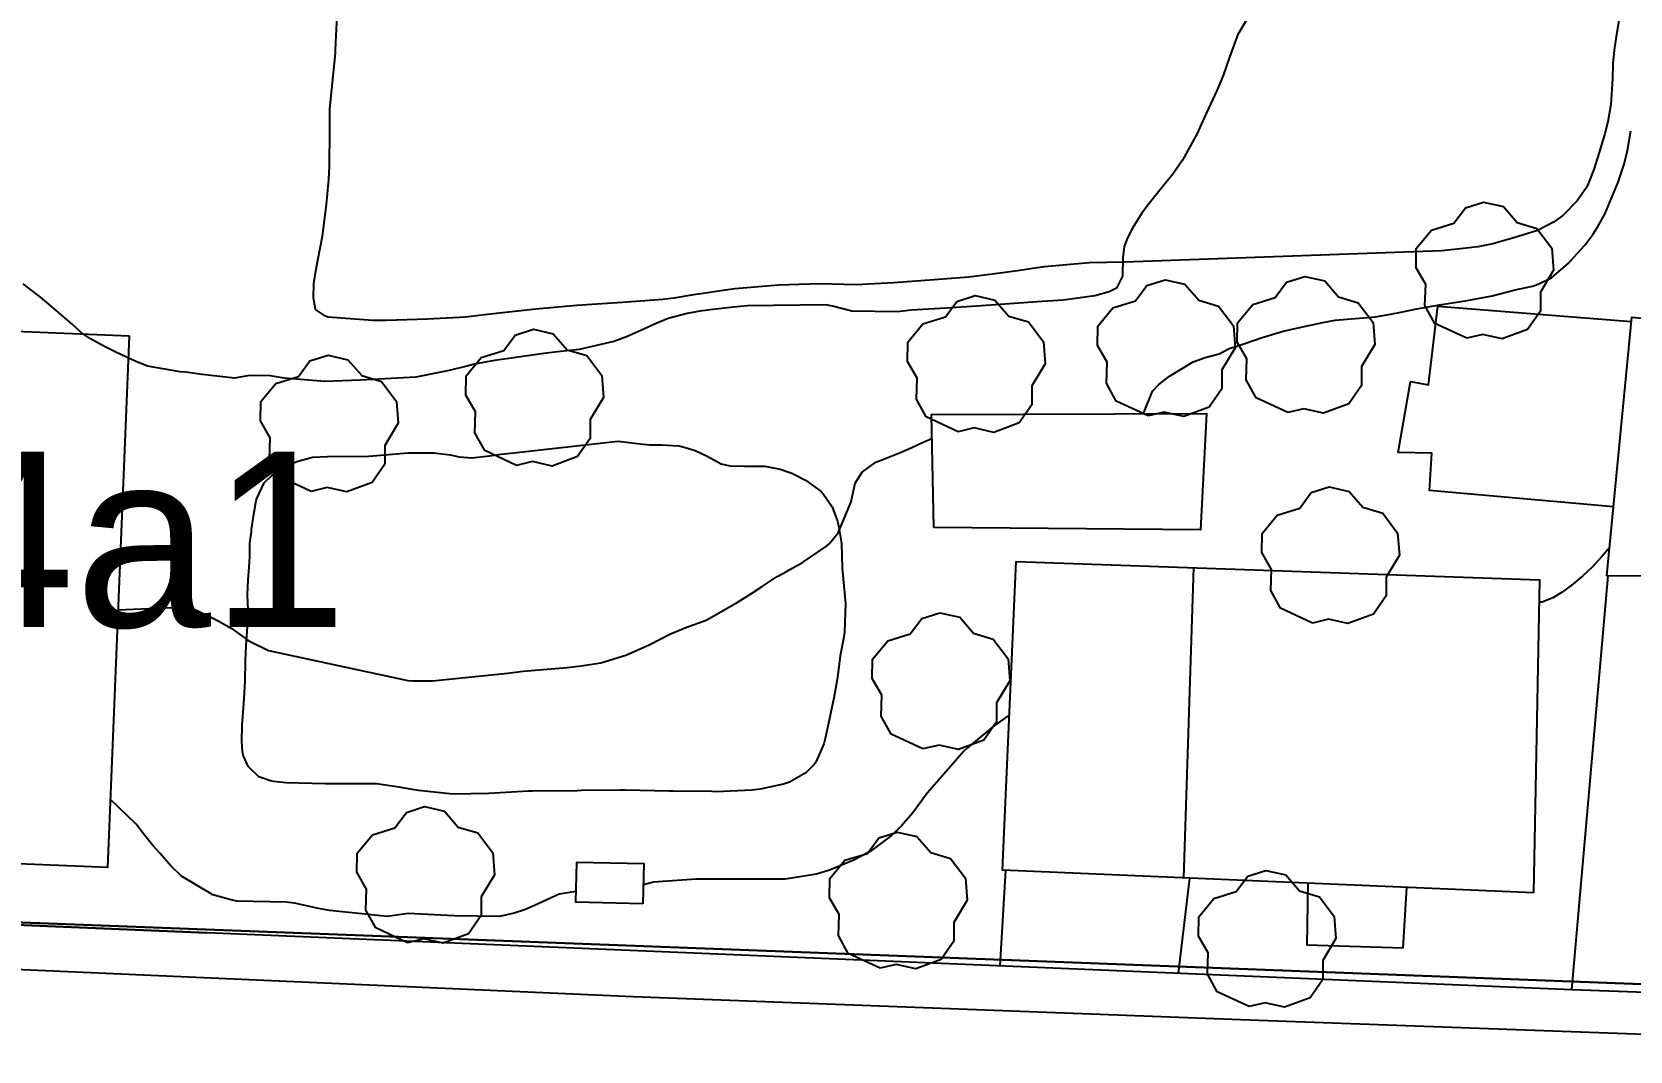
# Model space of a CAD drawing. Extents: x 483350 to 484165, y 4631134 to 4631561.
# Drawn here: x 484077.66 to 484123.21, y 4631380.48 to 4631409.54 of the extents above; entities that cross this region are included whole.
import ezdxf

# ---------------------------------------------------------------- set-up
doc = ezdxf.new("R2010")
doc.units = 0
doc.header["$MEASUREMENT"] = 0
doc.layers.add('1000_corbes', color=35, linetype='Continuous', plot=False)
doc.layers.add('1000_corbes mestres', color=37, linetype='Continuous', plot=False)
doc.layers.add('_POUM POLIGON', color=5, linetype='Continuous', lineweight=30)
for name, color, linetype in [('_txt claus 1000', 255, 'Continuous'), ('camins', 252, 'Continuous'), ('edificació', 252, 'Continuous'), ('illes', 252, 'Continuous'), ('parcel.les', 252, 'Continuous'), ('topo', 252, 'Continuous'), ('voreres', 252, 'Continuous')]:
    doc.layers.add(name, color=color, linetype=linetype)
doc.layers.add('vegetació_arbres', color=7, linetype='Continuous', true_color=0x8bb078)
doc.styles.add('1000SW50', font='swissl.ttf', dxfattribs={"height": 5})

msp = doc.modelspace()

# ---------------------------------------------------------------- linework, layer by layer
at = {"layer": '1000_corbes', "flags": 128}
for points in [[(484112.265, 4631409.863), (484112.032, 4631409.46), (484111.796, 4631408.816), (484111.614, 4631408.291), (484111.443, 4631407.886), (484111.127, 4631407.212), (484111.064, 4631407.07), (484110.866, 4631406.635), (484110.452, 4631405.877), (484110.173, 4631405.483), (484109.809, 4631405.019), (484109.503, 4631404.643), (484109.296, 4631404.366), (484109.027, 4631403.936), (484108.883, 4631403.667), (484108.791, 4631403.422), (484108.748, 4631403.094), (484108.745, 4631402.57), (484108.57, 4631402.232), (484108.366, 4631402.125), (484107.95, 4631402.01), (484107.047, 4631401.886), (484106.451, 4631401.852), (484104.719, 4631401.721), (484103.72, 4631401.663), (484102.717, 4631401.602), (484102.332, 4631401.557), (484101.031, 4631401.576), (484100.48, 4631401.712), (484100.291, 4631401.753), (484098.055, 4631401.726), (484097.655, 4631401.683), (484097.069, 4631401.618), (484096.695, 4631401.573), (484096.335, 4631401.509), (484095.796, 4631401.364), (484095.455, 4631401.225), (484095.118, 4631401.065), (484094.606, 4631400.843), (484094.247, 4631400.708), (484093.254, 4631400.478), (484092.643, 4631400.409), (484092.246, 4631400.363), (484091.849, 4631400.311), (484091.251, 4631400.225), (484090.846, 4631400.17), (484090.271, 4631400.058), (484090.089, 4631400.012), (484089.555, 4631399.884), (484088.605, 4631399.69), (484087.029, 4631399.602), (484086.011, 4631399.571), (484084.845, 4631399.663), (484084.451, 4631399.733), (484083.861, 4631399.742), (484083.437, 4631399.666), (484082.514, 4631399.765), (484082.047, 4631399.831), (484081.887, 4631399.845), (484080.955, 4631400.006), (484080.602, 4631400.152), (484080.054, 4631400.403), (484079.713, 4631400.575), (484079.334, 4631400.788), (484079.064, 4631400.966), (484078.803, 4631401.202), (484078.209, 4631401.714), (484077.901, 4631401.97), (484077.414, 4631402.35)], [(484112.265, 4631409.863), (484112.032, 4631409.46), (484111.796, 4631408.816), (484111.614, 4631408.291), (484111.443, 4631407.886), (484111.127, 4631407.212), (484111.064, 4631407.07), (484110.866, 4631406.635), (484110.452, 4631405.877), (484110.173, 4631405.483), (484109.809, 4631405.019), (484109.503, 4631404.643), (484109.296, 4631404.366), (484109.027, 4631403.936), (484108.883, 4631403.667), (484108.791, 4631403.422), (484108.748, 4631403.094), (484108.745, 4631402.57), (484108.57, 4631402.232), (484108.366, 4631402.125), (484107.95, 4631402.01), (484107.047, 4631401.886), (484106.451, 4631401.852), (484104.719, 4631401.721), (484103.72, 4631401.663), (484102.717, 4631401.602), (484102.332, 4631401.557), (484101.031, 4631401.576), (484100.48, 4631401.712), (484100.291, 4631401.753), (484098.055, 4631401.726), (484097.655, 4631401.683), (484097.069, 4631401.618), (484096.695, 4631401.573), (484096.335, 4631401.509), (484095.796, 4631401.364), (484095.455, 4631401.225), (484095.118, 4631401.065), (484094.606, 4631400.843), (484094.247, 4631400.708), (484093.254, 4631400.478), (484092.643, 4631400.409), (484092.246, 4631400.363), (484091.849, 4631400.311), (484091.251, 4631400.225), (484090.846, 4631400.17), (484090.271, 4631400.058), (484090.089, 4631400.012), (484089.555, 4631399.884), (484088.605, 4631399.69), (484087.029, 4631399.602), (484086.011, 4631399.571), (484084.845, 4631399.663), (484084.451, 4631399.733), (484083.861, 4631399.742), (484083.437, 4631399.666), (484082.514, 4631399.765), (484082.047, 4631399.831), (484081.887, 4631399.845), (484080.955, 4631400.006), (484080.602, 4631400.152), (484080.054, 4631400.403), (484079.713, 4631400.575), (484079.334, 4631400.788), (484079.064, 4631400.966), (484078.803, 4631401.202), (484078.209, 4631401.714), (484077.901, 4631401.97), (484077.414, 4631402.35)], [(484122.619, 4631394.823), (484122.411, 4631394.587), (484122.141, 4631394.281), (484121.859, 4631394.028), (484121.575, 4631393.784), (484121.275, 4631393.559), (484121.009, 4631393.395), (484120.698, 4631393.276), (484120.612, 4631393.274)], [(484122.619, 4631394.823), (484122.411, 4631394.587), (484122.141, 4631394.281), (484121.859, 4631394.028), (484121.575, 4631393.784), (484121.275, 4631393.559), (484121.009, 4631393.395), (484120.698, 4631393.276), (484120.612, 4631393.274)], [(484105.518, 4631390.064), (484105.053, 4631389.734), (484104.323, 4631389.126), (484104.223, 4631389.027), (484103.846, 4631388.603), (484103.178, 4631387.831), (484102.766, 4631387.271), (484102.448, 4631386.901), (484102.163, 4631386.62), (484101.549, 4631386.165), (484101.257, 4631386.009), (484101.1, 4631385.929), (484100.393, 4631385.635), (484100.017, 4631385.516), (484099.126, 4631385.376), (484097.957, 4631385.38), (484096.589, 4631385.379), (484095.372, 4631385.295), (484095.087, 4631385.216)], [(484105.518, 4631390.064), (484105.053, 4631389.734), (484104.323, 4631389.126), (484104.223, 4631389.027), (484103.846, 4631388.603), (484103.178, 4631387.831), (484102.766, 4631387.271), (484102.448, 4631386.901), (484102.163, 4631386.62), (484101.549, 4631386.165), (484101.257, 4631386.009), (484101.1, 4631385.929), (484100.393, 4631385.635), (484100.017, 4631385.516), (484099.126, 4631385.376), (484097.957, 4631385.38), (484096.589, 4631385.379), (484095.372, 4631385.295), (484095.087, 4631385.216)], [(484093.17, 4631385.027), (484092.686, 4631384.948), (484091.986, 4631384.63), (484091.7, 4631384.505), (484091.408, 4631384.408), (484090.988, 4631384.312), (484089.693, 4631384.332), (484088.381, 4631384.393), (484087.788, 4631384.309), (484087.341, 4631384.362), (484086.145, 4631384.48), (484085.83, 4631384.537), (484085.148, 4631384.688), (484084.906, 4631384.718), (484083.502, 4631384.749), (484083.365, 4631384.776), (484082.813, 4631384.929), (484081.919, 4631385.46), (484081.605, 4631385.763), (484081.315, 4631386.111), (484081.108, 4631386.335), (484080.841, 4631386.672), (484080.632, 4631386.941), (484079.893, 4631387.658)], [(484093.17, 4631385.027), (484092.686, 4631384.948), (484091.986, 4631384.63), (484091.7, 4631384.505), (484091.408, 4631384.408), (484090.988, 4631384.312), (484089.693, 4631384.332), (484088.381, 4631384.393), (484087.788, 4631384.309), (484087.341, 4631384.362), (484086.145, 4631384.48), (484085.83, 4631384.537), (484085.148, 4631384.688), (484084.906, 4631384.718), (484083.502, 4631384.749), (484083.365, 4631384.776), (484082.813, 4631384.929), (484081.919, 4631385.46), (484081.605, 4631385.763), (484081.315, 4631386.111), (484081.108, 4631386.335), (484080.841, 4631386.672), (484080.632, 4631386.941), (484079.893, 4631387.658)]]:
    msp.add_lwpolyline(points, dxfattribs=at)
at = {"layer": '1000_corbes mestres', "flags": 128}
for points in [[(484109.343, 4631398.653), (484109.598, 4631399.293), (484109.773, 4631399.48), (484110.078, 4631399.717), (484110.756, 4631400.129), (484111.097, 4631400.252), (484111.5, 4631400.352), (484111.783, 4631400.512), (484112.199, 4631400.638), (484112.719, 4631400.821), (484113.324, 4631401.003), (484113.965, 4631401.141), (484114.452, 4631401.252), (484114.806, 4631401.321), (484115.954, 4631401.413), (484116.383, 4631401.483), (484116.677, 4631401.547), (484117.134, 4631401.636), (484117.451, 4631401.701), (484117.779, 4631401.755), (484118.569, 4631401.873), (484119.281, 4631402.012), (484119.929, 4631402.182), (484120.425, 4631402.29), (484120.542, 4631402.324), (484120.968, 4631402.522), (484121.45, 4631402.939), (484121.702, 4631403.218), (484121.916, 4631403.456), (484122.149, 4631403.763), (484122.283, 4631403.971), (484122.487, 4631404.341), (484122.864, 4631405.25), (484123.034, 4631405.738), (484123.128, 4631406.105), (484123.232, 4631406.711)], [(484109.343, 4631398.653), (484109.598, 4631399.293), (484109.773, 4631399.48), (484110.078, 4631399.717), (484110.756, 4631400.129), (484111.097, 4631400.252), (484111.5, 4631400.352), (484111.783, 4631400.512), (484112.199, 4631400.638), (484112.719, 4631400.821), (484113.324, 4631401.003), (484113.965, 4631401.141), (484114.452, 4631401.252), (484114.806, 4631401.321), (484115.954, 4631401.413), (484116.383, 4631401.483), (484116.677, 4631401.547), (484117.134, 4631401.636), (484117.451, 4631401.701), (484117.779, 4631401.755), (484118.569, 4631401.873), (484119.281, 4631402.012), (484119.929, 4631402.182), (484120.425, 4631402.29), (484120.542, 4631402.324), (484120.968, 4631402.522), (484121.45, 4631402.939), (484121.702, 4631403.218), (484121.916, 4631403.456), (484122.149, 4631403.763), (484122.283, 4631403.971), (484122.487, 4631404.341), (484122.864, 4631405.25), (484123.034, 4631405.738), (484123.128, 4631406.105), (484123.232, 4631406.711)], [(484080.114, 4631393.052), (484081.864, 4631393.132), (484082.205, 4631393.116), (484082.891, 4631392.778), (484082.97, 4631392.745), (484083.338, 4631392.532), (484083.817, 4631392.192), (484083.914, 4631392.132), (484084.404, 4631391.9), (484088.375, 4631391.037), (484088.514, 4631391.03), (484089.078, 4631391.029), (484091.227, 4631391.252), (484091.661, 4631391.303), (484092.913, 4631391.414), (484093.318, 4631391.458), (484093.872, 4631391.546), (484094.585, 4631391.765), (484095.255, 4631392.055), (484095.845, 4631392.363), (484096.297, 4631392.554), (484096.875, 4631392.766), (484097.224, 4631392.962), (484097.785, 4631393.286), (484098.2, 4631393.543), (484098.476, 4631393.725), (484098.9, 4631394.005), (484099.167, 4631394.152), (484099.258, 4631394.205), (484099.621, 4631394.405), (484100.308, 4631394.869), (484100.384, 4631394.941), (484100.636, 4631395.257), (484101.012, 4631396.141), (484101.03, 4631396.232), (484101.12, 4631396.667), (484101.319, 4631396.984), (484101.712, 4631397.265), (484102.003, 4631397.385), (484102.436, 4631397.555), (484102.735, 4631397.684), (484103.059, 4631397.834), (484103.309, 4631397.947)], [(484080.114, 4631393.052), (484081.864, 4631393.132), (484082.205, 4631393.116), (484082.891, 4631392.778), (484082.97, 4631392.745), (484083.338, 4631392.532), (484083.817, 4631392.192), (484083.914, 4631392.132), (484084.404, 4631391.9), (484088.375, 4631391.037), (484088.514, 4631391.03), (484089.078, 4631391.029), (484091.227, 4631391.252), (484091.661, 4631391.303), (484092.913, 4631391.414), (484093.318, 4631391.458), (484093.872, 4631391.546), (484094.585, 4631391.765), (484095.255, 4631392.055), (484095.845, 4631392.363), (484096.297, 4631392.554), (484096.875, 4631392.766), (484097.224, 4631392.962), (484097.785, 4631393.286), (484098.2, 4631393.543), (484098.476, 4631393.725), (484098.9, 4631394.005), (484099.167, 4631394.152), (484099.258, 4631394.205), (484099.621, 4631394.405), (484100.308, 4631394.869), (484100.384, 4631394.941), (484100.636, 4631395.257), (484101.012, 4631396.141), (484101.03, 4631396.232), (484101.12, 4631396.667), (484101.319, 4631396.984), (484101.712, 4631397.265), (484102.003, 4631397.385), (484102.436, 4631397.555), (484102.735, 4631397.684), (484103.059, 4631397.834), (484103.309, 4631397.947)]]:
    msp.add_lwpolyline(points, dxfattribs=at)
at = {"layer": '_POUM POLIGON', "flags": 128}
msp.add_lwpolyline([(484143.244, 4631439.068), (484141.617, 4631416.962, -0.017402), (484141.015, 4631411.428), (484136.758, 4631381.879), (484014.754, 4631386.53, -0.449743), (484010.45, 4631390.287), (484015.665, 4631417.351)], format="xyb", dxfattribs=at)
at = {"layer": 'camins', "flags": 128}
for points in [[(484108.798, 4631402.972), (484107.794, 4631402.956), (484106.517, 4631402.841), (484106.179, 4631402.79), (484105.82, 4631402.737), (484105.252, 4631402.656), (484104.886, 4631402.609), (484104.363, 4631402.542), (484103.248, 4631402.458), (484102.213, 4631402.378), (484101.154, 4631402.325), (484100.116, 4631402.35), (484098.942, 4631402.314), (484097.696, 4631402.209), (484097.297, 4631402.154), (484096.723, 4631402.068), (484096.574, 4631402.046), (484095.959, 4631401.948), (484095.644, 4631401.903), (484094.481, 4631401.825), (484093.186, 4631401.738), (484092.025, 4631401.632), (484090.648, 4631401.477), (484090.017, 4631401.399), (484088.933, 4631401.342), (484087.757, 4631401.303), (484087.38, 4631401.303), (484086.106, 4631401.406), (484086.028, 4631401.428), (484085.743, 4631401.625), (484085.683, 4631401.954), (484085.696, 4631402.351), (484085.751, 4631402.722), (484085.817, 4631403.071), (484085.94, 4631403.709), (484086.011, 4631404.231), (484086.059, 4631404.619), (484086.115, 4631405.219), (484086.126, 4631405.339), (484086.141, 4631405.702), (484086.15, 4631406.728), (484086.154, 4631407.343), (484086.312, 4631408.928), (484086.316, 4631409.016), (484086.334, 4631409.431), (484086.364, 4631409.99)], [(484108.798, 4631402.972), (484107.794, 4631402.956), (484106.517, 4631402.841), (484106.179, 4631402.79), (484105.82, 4631402.737), (484105.252, 4631402.656), (484104.886, 4631402.609), (484104.363, 4631402.542), (484103.248, 4631402.458), (484102.213, 4631402.378), (484101.154, 4631402.325), (484100.116, 4631402.35), (484098.942, 4631402.314), (484097.696, 4631402.209), (484097.297, 4631402.154), (484096.723, 4631402.068), (484096.574, 4631402.046), (484095.959, 4631401.948), (484095.644, 4631401.903), (484094.481, 4631401.825), (484093.186, 4631401.738), (484092.025, 4631401.632), (484090.648, 4631401.477), (484090.017, 4631401.399), (484088.933, 4631401.342), (484087.757, 4631401.303), (484087.38, 4631401.303), (484086.106, 4631401.406), (484086.028, 4631401.428), (484085.743, 4631401.625), (484085.683, 4631401.954), (484085.696, 4631402.351), (484085.751, 4631402.722), (484085.817, 4631403.071), (484085.94, 4631403.709), (484086.011, 4631404.231), (484086.059, 4631404.619), (484086.115, 4631405.219), (484086.126, 4631405.339), (484086.141, 4631405.702), (484086.15, 4631406.728), (484086.154, 4631407.343), (484086.312, 4631408.928), (484086.316, 4631409.016), (484086.334, 4631409.431), (484086.364, 4631409.99)], [(484122.885, 4631409.854), (484122.813, 4631409.403), (484122.759, 4631409.02), (484122.715, 4631408.624), (484122.703, 4631408.204), (484122.662, 4631407.466), (484122.572, 4631406.971), (484122.478, 4631406.604), (484122.422, 4631406.422), (484122.338, 4631406.126), (484122.176, 4631405.611), (484122.01, 4631405.2), (484121.962, 4631405.098), (484121.704, 4631404.716), (484121.304, 4631404.307), (484121.047, 4631404.118), (484120.567, 4631403.872), (484120.144, 4631403.737), (484119.826, 4631403.647), (484119.301, 4631403.494), (484118.872, 4631403.412), (484118.532, 4631403.369), (484117.842, 4631403.296), (484108.798, 4631402.972)], [(484122.885, 4631409.854), (484122.813, 4631409.403), (484122.759, 4631409.02), (484122.715, 4631408.624), (484122.703, 4631408.204), (484122.662, 4631407.466), (484122.572, 4631406.971), (484122.478, 4631406.604), (484122.422, 4631406.422), (484122.338, 4631406.126), (484122.176, 4631405.611), (484122.01, 4631405.2), (484121.962, 4631405.098), (484121.704, 4631404.716), (484121.304, 4631404.307), (484121.047, 4631404.118), (484120.567, 4631403.872), (484120.144, 4631403.737), (484119.826, 4631403.647), (484119.301, 4631403.494), (484118.872, 4631403.412), (484118.532, 4631403.369), (484117.842, 4631403.296), (484108.798, 4631402.972)], [(484094.369, 4631397.863), (484094.996, 4631397.794), (484095.258, 4631397.762), (484095.615, 4631397.758), (484096.09, 4631397.729), (484096.184, 4631397.714), (484096.561, 4631397.601), (484096.901, 4631397.435), (484097.303, 4631397.224), (484097.552, 4631397.166), (484097.969, 4631397.157), (484098.544, 4631397.155), (484098.985, 4631397.071), (484099.322, 4631396.956), (484099.398, 4631396.92), (484099.71, 4631396.752), (484100.149, 4631396.427), (484100.209, 4631396.362), (484100.466, 4631395.99), (484100.618, 4631395.585), (484100.661, 4631395.406), (484100.73, 4631394.945), (484100.756, 4631394.244), (484100.851, 4631393.238), (484100.817, 4631392.423), (484100.791, 4631392.226), (484100.7, 4631391.743), (484100.619, 4631391.127), (484100.604, 4631391.027), (484100.517, 4631390.541), (484100.436, 4631390.182), (484100.35, 4631389.776), (484100.268, 4631389.386), (484100.228, 4631389.234), (484100.004, 4631388.71), (484099.956, 4631388.645), (484099.719, 4631388.406), (484099.254, 4631388.146), (484099.079, 4631388.089), (484098.412, 4631387.946), (484098.19, 4631387.915), (484097.159, 4631387.869), (484097.042, 4631387.872), (484095.946, 4631387.885), (484095.815, 4631387.884), (484094.579, 4631387.91), (484094.437, 4631387.914), (484093.325, 4631387.904), (484093.198, 4631387.894), (484091.926, 4631387.887), (484091.811, 4631387.884), (484090.678, 4631387.821), (484089.659, 4631387.802), (484088.677, 4631387.906), (484088.5, 4631387.931), (484088.114, 4631387.999), (484087.483, 4631388.099), (484086.336, 4631388.092), (484086.016, 4631388.095), (484084.907, 4631388.119), (484084.545, 4631388.166), (484084.459, 4631388.184), (484084.128, 4631388.294), (484083.823, 4631388.59), (484083.682, 4631388.911), (484083.665, 4631389.006), (484083.641, 4631389.308), (484083.648, 4631389.764), (484083.701, 4631390.39), (484083.736, 4631391.015), (484083.748, 4631391.602), (484083.755, 4631391.832), (484083.773, 4631392.192), (484083.818, 4631392.696), (484083.821, 4631393.059), (484083.805, 4631393.483), (484083.827, 4631393.914), (484083.854, 4631394.278), (484083.866, 4631394.579), (484083.866, 4631394.962), (484083.915, 4631395.279), (484083.92, 4631395.344), (484083.981, 4631395.789), (484084.052, 4631396.172), (484084.069, 4631396.227), (484084.283, 4631396.674), (484084.507, 4631396.893), (484084.558, 4631396.938), (484084.81, 4631397.11), (484085.208, 4631397.289), (484085.658, 4631397.406), (484086.085, 4631397.426), (484087.26, 4631397.439), (484088.382, 4631397.532), (484089.118, 4631397.531), (484089.583, 4631397.473), (484089.841, 4631397.424), (484090.196, 4631397.389), (484090.7, 4631397.447), (484091.035, 4631397.496), (484091.477, 4631397.544)], [(484094.369, 4631397.863), (484094.996, 4631397.794), (484095.258, 4631397.762), (484095.615, 4631397.758), (484096.09, 4631397.729), (484096.184, 4631397.714), (484096.561, 4631397.601), (484096.901, 4631397.435), (484097.303, 4631397.224), (484097.552, 4631397.166), (484097.969, 4631397.157), (484098.544, 4631397.155), (484098.985, 4631397.071), (484099.322, 4631396.956), (484099.398, 4631396.92), (484099.71, 4631396.752), (484100.149, 4631396.427), (484100.209, 4631396.362), (484100.466, 4631395.99), (484100.618, 4631395.585), (484100.661, 4631395.406), (484100.73, 4631394.945), (484100.756, 4631394.244), (484100.851, 4631393.238), (484100.817, 4631392.423), (484100.791, 4631392.226), (484100.7, 4631391.743), (484100.619, 4631391.127), (484100.604, 4631391.027), (484100.517, 4631390.541), (484100.436, 4631390.182), (484100.35, 4631389.776), (484100.268, 4631389.386), (484100.228, 4631389.234), (484100.004, 4631388.71), (484099.956, 4631388.645), (484099.719, 4631388.406), (484099.254, 4631388.146), (484099.079, 4631388.089), (484098.412, 4631387.946), (484098.19, 4631387.915), (484097.159, 4631387.869), (484097.042, 4631387.872), (484095.946, 4631387.885), (484095.815, 4631387.884), (484094.579, 4631387.91), (484094.437, 4631387.914), (484093.325, 4631387.904), (484093.198, 4631387.894), (484091.926, 4631387.887), (484091.811, 4631387.884), (484090.678, 4631387.821), (484089.659, 4631387.802), (484088.677, 4631387.906), (484088.5, 4631387.931), (484088.114, 4631387.999), (484087.483, 4631388.099), (484086.336, 4631388.092), (484086.016, 4631388.095), (484084.907, 4631388.119), (484084.545, 4631388.166), (484084.459, 4631388.184), (484084.128, 4631388.294), (484083.823, 4631388.59), (484083.682, 4631388.911), (484083.665, 4631389.006), (484083.641, 4631389.308), (484083.648, 4631389.764), (484083.701, 4631390.39), (484083.736, 4631391.015), (484083.748, 4631391.602), (484083.755, 4631391.832), (484083.773, 4631392.192), (484083.818, 4631392.696), (484083.821, 4631393.059), (484083.805, 4631393.483), (484083.827, 4631393.914), (484083.854, 4631394.278), (484083.866, 4631394.579), (484083.866, 4631394.962), (484083.915, 4631395.279), (484083.92, 4631395.344), (484083.981, 4631395.789), (484084.052, 4631396.172), (484084.069, 4631396.227), (484084.283, 4631396.674), (484084.507, 4631396.893), (484084.558, 4631396.938), (484084.81, 4631397.11), (484085.208, 4631397.289), (484085.658, 4631397.406), (484086.085, 4631397.426), (484087.26, 4631397.439), (484088.382, 4631397.532), (484089.118, 4631397.531), (484089.583, 4631397.473), (484089.841, 4631397.424), (484090.196, 4631397.389), (484090.7, 4631397.447), (484091.035, 4631397.496), (484091.477, 4631397.544)], [(484091.477, 4631397.544), (484094.369, 4631397.863)], [(484091.477, 4631397.544), (484094.369, 4631397.863)]]:
    msp.add_lwpolyline(points, dxfattribs=at)
at = {"layer": 'edificació', "flags": 128}
for points in [[(484080.435, 4631400.871), (484079.813, 4631385.71), (484070.549, 4631386.09), (484071.171, 4631401.251), (484080.435, 4631400.871)], [(484080.435, 4631400.871), (484079.813, 4631385.71), (484070.549, 4631386.09), (484071.171, 4631401.251), (484080.435, 4631400.871)], [(484120.451, 4631384.983), (484105.321, 4631385.634), (484105.712, 4631394.438), (484120.624, 4631393.914), (484120.451, 4631384.983)], [(484120.451, 4631384.983), (484105.321, 4631385.634), (484105.712, 4631394.438), (484120.624, 4631393.914), (484120.451, 4631384.983)], [(484110.761, 4631394.261), (484110.478, 4631385.412)], [(484110.761, 4631394.261), (484110.478, 4631385.412)], [(484114.027, 4631385.259), (484113.997, 4631383.503), (484116.743, 4631383.415), (484116.843, 4631385.138)], [(484114.027, 4631385.259), (484113.997, 4631383.503), (484116.743, 4631383.415), (484116.843, 4631385.138)]]:
    msp.add_lwpolyline(points, dxfattribs=at)
at = {"layer": 'illes', "flags": 128}
msp.add_lwpolyline([(484102.883, 4631415.787), (484113.402, 4631415.644), (484137.857, 4631412.898), (484142.492, 4631412.435), (484142.152, 4631409.036), (484140.856, 4631405.946), (484139.132, 4631395.555), (484136.573, 4631381.683), (484121.55, 4631382.223), (484082.642, 4631383.85), (484067.661, 4631384.477), (484064.415, 4631384.595), (484052.528, 4631385.071), (484014.754, 4631386.53), (484010.45, 4631390.287), (484016.001, 4631419.095), (484021.159, 4631446.579), (484050.46, 4631444.817), (484051.96, 4631444.334), (484058.279, 4631443.843), (484065.569, 4631443.58), (484065.592, 4631443.923), (484084.663, 4631442.673), (484104.49, 4631441.452)], close=True, dxfattribs=at)
msp.add_lwpolyline([(484102.883, 4631415.787), (484113.402, 4631415.644), (484137.857, 4631412.898), (484142.492, 4631412.435), (484142.152, 4631409.036), (484140.856, 4631405.946), (484139.132, 4631395.555), (484136.573, 4631381.683), (484121.55, 4631382.223), (484082.642, 4631383.85), (484067.661, 4631384.477), (484064.415, 4631384.595), (484052.528, 4631385.071), (484014.754, 4631386.53), (484010.45, 4631390.287), (484016.001, 4631419.095), (484021.159, 4631446.579), (484050.46, 4631444.817), (484051.96, 4631444.334), (484058.279, 4631443.843), (484065.569, 4631443.58), (484065.592, 4631443.923), (484084.663, 4631442.673), (484104.49, 4631441.452)], close=True, dxfattribs=at)
at = {"layer": 'parcel.les', "flags": 128}
for points in [[(484122.733, 4631395.997), (484117.492, 4631396.46), (484117.558, 4631397.526), (484116.6, 4631397.544), (484116.947, 4631399.567), (484117.465, 4631399.472), (484117.73, 4631401.715), (484123.247, 4631401.283)], [(484122.733, 4631395.997), (484117.492, 4631396.46), (484117.558, 4631397.526), (484116.6, 4631397.544), (484116.947, 4631399.567), (484117.465, 4631399.472), (484117.73, 4631401.715), (484123.247, 4631401.283)], [(484127.536, 4631396.842), (484127.448, 4631393.977), (484122.542, 4631394.029), (484123.258, 4631401.399), (484124.195, 4631401.309)], [(484127.536, 4631396.842), (484127.448, 4631393.977), (484122.542, 4631394.029), (484123.258, 4631401.399), (484124.195, 4631401.309)], [(484103.363, 4631395.408), (484103.294, 4631398.631), (484111.135, 4631398.659), (484110.966, 4631395.339), (484103.363, 4631395.408)], [(484103.363, 4631395.408), (484103.294, 4631398.631), (484111.135, 4631398.659), (484110.966, 4631395.339), (484103.363, 4631395.408)], [(484121.55, 4631382.223), (484122.582, 4631394.029)], [(484121.55, 4631382.223), (484122.582, 4631394.029)], [(484105.251, 4631382.905), (484105.419, 4631385.63)], [(484105.251, 4631382.905), (484105.419, 4631385.63)], [(484110.341, 4631382.692), (484110.657, 4631385.404)], [(484110.341, 4631382.692), (484110.657, 4631385.404)], [(484121.55, 4631382.223), (484082.642, 4631383.85)], [(484121.55, 4631382.223), (484082.642, 4631383.85)], [(484136.573, 4631381.683), (484121.55, 4631382.223)], [(484136.573, 4631381.683), (484121.55, 4631382.223)]]:
    msp.add_lwpolyline(points, dxfattribs=at)
at = {"layer": 'topo'}
for p, q in [((484093.162, 4631384.717), (484093.19, 4631385.866)), ((484093.19, 4631385.866), (484095.102, 4631385.819)), ((484095.102, 4631385.819), (484095.074, 4631384.67)), ((484095.074, 4631384.67), (484093.162, 4631384.717))]:
    msp.add_line(p, q, dxfattribs=at)
at = {"layer": 'topo', "flags": 128}
msp.add_lwpolyline([(484095.074, 4631384.67), (484093.162, 4631384.717), (484093.19, 4631385.866), (484095.102, 4631385.819), (484095.074, 4631384.67)], dxfattribs=at)
at = {"layer": 'vegetació_arbres', "flags": 128}
for points in [[(484118.551, 4631400.801), (484117.643, 4631401.225), (484117.361, 4631401.733), (484117.383, 4631402.331), (484117.107, 4631402.811), (484117.115, 4631403.359), (484117.547, 4631403.881), (484118.187, 4631404.079), (484118.515, 4631404.519), (484119.031, 4631404.685), (484119.599, 4631404.555), (484119.991, 4631404.101), (484120.553, 4631403.935), (484120.979, 4631403.367), (484121.027, 4631402.741), (484120.651, 4631402.111), (484120.651, 4631401.575), (484120.287, 4631401.055), (484119.563, 4631400.787), (484119.009, 4631400.911), (484118.551, 4631400.801)], [(484118.551, 4631400.801), (484117.643, 4631401.225), (484117.361, 4631401.733), (484117.383, 4631402.331), (484117.107, 4631402.811), (484117.115, 4631403.359), (484117.547, 4631403.881), (484118.187, 4631404.079), (484118.515, 4631404.519), (484119.031, 4631404.685), (484119.599, 4631404.555), (484119.991, 4631404.101), (484120.553, 4631403.935), (484120.979, 4631403.367), (484121.027, 4631402.741), (484120.651, 4631402.111), (484120.651, 4631401.575), (484120.287, 4631401.055), (484119.563, 4631400.787), (484119.009, 4631400.911), (484118.551, 4631400.801)], [(484109.474, 4631398.586), (484108.566, 4631399.01), (484108.284, 4631399.518), (484108.306, 4631400.116), (484108.03, 4631400.596), (484108.038, 4631401.144), (484108.47, 4631401.666), (484109.11, 4631401.864), (484109.438, 4631402.304), (484109.954, 4631402.47), (484110.522, 4631402.34), (484110.914, 4631401.886), (484111.476, 4631401.72), (484111.902, 4631401.152), (484111.95, 4631400.526), (484111.574, 4631399.896), (484111.574, 4631399.36), (484111.21, 4631398.84), (484110.486, 4631398.572), (484109.932, 4631398.696), (484109.474, 4631398.586)], [(484109.474, 4631398.586), (484108.566, 4631399.01), (484108.284, 4631399.518), (484108.306, 4631400.116), (484108.03, 4631400.596), (484108.038, 4631401.144), (484108.47, 4631401.666), (484109.11, 4631401.864), (484109.438, 4631402.304), (484109.954, 4631402.47), (484110.522, 4631402.34), (484110.914, 4631401.886), (484111.476, 4631401.72), (484111.902, 4631401.152), (484111.95, 4631400.526), (484111.574, 4631399.896), (484111.574, 4631399.36), (484111.21, 4631398.84), (484110.486, 4631398.572), (484109.932, 4631398.696), (484109.474, 4631398.586)], [(484113.456, 4631398.681), (484112.548, 4631399.105), (484112.266, 4631399.613), (484112.288, 4631400.211), (484112.012, 4631400.691), (484112.02, 4631401.239), (484112.452, 4631401.761), (484113.092, 4631401.959), (484113.42, 4631402.399), (484113.936, 4631402.565), (484114.504, 4631402.435), (484114.896, 4631401.981), (484115.458, 4631401.815), (484115.884, 4631401.247), (484115.932, 4631400.621), (484115.556, 4631399.991), (484115.556, 4631399.455), (484115.192, 4631398.935), (484114.468, 4631398.667), (484113.914, 4631398.791), (484113.456, 4631398.681)], [(484113.456, 4631398.681), (484112.548, 4631399.105), (484112.266, 4631399.613), (484112.288, 4631400.211), (484112.012, 4631400.691), (484112.02, 4631401.239), (484112.452, 4631401.761), (484113.092, 4631401.959), (484113.42, 4631402.399), (484113.936, 4631402.565), (484114.504, 4631402.435), (484114.896, 4631401.981), (484115.458, 4631401.815), (484115.884, 4631401.247), (484115.932, 4631400.621), (484115.556, 4631399.991), (484115.556, 4631399.455), (484115.192, 4631398.935), (484114.468, 4631398.667), (484113.914, 4631398.791), (484113.456, 4631398.681)], [(484104.059, 4631398.132), (484103.151, 4631398.556), (484102.869, 4631399.064), (484102.891, 4631399.662), (484102.615, 4631400.142), (484102.623, 4631400.69), (484103.055, 4631401.212), (484103.695, 4631401.41), (484104.023, 4631401.85), (484104.539, 4631402.016), (484105.107, 4631401.886), (484105.499, 4631401.432), (484106.061, 4631401.266), (484106.487, 4631400.698), (484106.535, 4631400.072), (484106.159, 4631399.442), (484106.159, 4631398.906), (484105.795, 4631398.386), (484105.071, 4631398.118), (484104.517, 4631398.242), (484104.059, 4631398.132)], [(484104.059, 4631398.132), (484103.151, 4631398.556), (484102.869, 4631399.064), (484102.891, 4631399.662), (484102.615, 4631400.142), (484102.623, 4631400.69), (484103.055, 4631401.212), (484103.695, 4631401.41), (484104.023, 4631401.85), (484104.539, 4631402.016), (484105.107, 4631401.886), (484105.499, 4631401.432), (484106.061, 4631401.266), (484106.487, 4631400.698), (484106.535, 4631400.072), (484106.159, 4631399.442), (484106.159, 4631398.906), (484105.795, 4631398.386), (484105.071, 4631398.118), (484104.517, 4631398.242), (484104.059, 4631398.132)], [(484091.472, 4631397.172), (484090.564, 4631397.596), (484090.282, 4631398.104), (484090.304, 4631398.702), (484090.028, 4631399.182), (484090.036, 4631399.73), (484090.468, 4631400.252), (484091.108, 4631400.45), (484091.436, 4631400.89), (484091.952, 4631401.056), (484092.52, 4631400.926), (484092.912, 4631400.472), (484093.474, 4631400.306), (484093.9, 4631399.738), (484093.948, 4631399.112), (484093.572, 4631398.482), (484093.572, 4631397.946), (484093.208, 4631397.426), (484092.484, 4631397.158), (484091.93, 4631397.282), (484091.472, 4631397.172)], [(484091.472, 4631397.172), (484090.564, 4631397.596), (484090.282, 4631398.104), (484090.304, 4631398.702), (484090.028, 4631399.182), (484090.036, 4631399.73), (484090.468, 4631400.252), (484091.108, 4631400.45), (484091.436, 4631400.89), (484091.952, 4631401.056), (484092.52, 4631400.926), (484092.912, 4631400.472), (484093.474, 4631400.306), (484093.9, 4631399.738), (484093.948, 4631399.112), (484093.572, 4631398.482), (484093.572, 4631397.946), (484093.208, 4631397.426), (484092.484, 4631397.158), (484091.93, 4631397.282), (484091.472, 4631397.172)], [(484085.619, 4631396.435), (484084.711, 4631396.859), (484084.429, 4631397.367), (484084.451, 4631397.965), (484084.175, 4631398.445), (484084.183, 4631398.993), (484084.615, 4631399.515), (484085.255, 4631399.713), (484085.583, 4631400.153), (484086.099, 4631400.319), (484086.667, 4631400.189), (484087.059, 4631399.735), (484087.621, 4631399.569), (484088.047, 4631399.001), (484088.095, 4631398.375), (484087.719, 4631397.745), (484087.719, 4631397.209), (484087.355, 4631396.689), (484086.631, 4631396.421), (484086.077, 4631396.545), (484085.619, 4631396.435)], [(484085.619, 4631396.435), (484084.711, 4631396.859), (484084.429, 4631397.367), (484084.451, 4631397.965), (484084.175, 4631398.445), (484084.183, 4631398.993), (484084.615, 4631399.515), (484085.255, 4631399.713), (484085.583, 4631400.153), (484086.099, 4631400.319), (484086.667, 4631400.189), (484087.059, 4631399.735), (484087.621, 4631399.569), (484088.047, 4631399.001), (484088.095, 4631398.375), (484087.719, 4631397.745), (484087.719, 4631397.209), (484087.355, 4631396.689), (484086.631, 4631396.421), (484086.077, 4631396.545), (484085.619, 4631396.435)], [(484114.156, 4631392.68), (484113.248, 4631393.104), (484112.966, 4631393.612), (484112.988, 4631394.21), (484112.712, 4631394.69), (484112.72, 4631395.238), (484113.152, 4631395.76), (484113.792, 4631395.958), (484114.12, 4631396.398), (484114.636, 4631396.564), (484115.204, 4631396.434), (484115.596, 4631395.98), (484116.158, 4631395.814), (484116.584, 4631395.246), (484116.632, 4631394.62), (484116.256, 4631393.99), (484116.256, 4631393.454), (484115.892, 4631392.934), (484115.168, 4631392.666), (484114.614, 4631392.79), (484114.156, 4631392.68)], [(484114.156, 4631392.68), (484113.248, 4631393.104), (484112.966, 4631393.612), (484112.988, 4631394.21), (484112.712, 4631394.69), (484112.72, 4631395.238), (484113.152, 4631395.76), (484113.792, 4631395.958), (484114.12, 4631396.398), (484114.636, 4631396.564), (484115.204, 4631396.434), (484115.596, 4631395.98), (484116.158, 4631395.814), (484116.584, 4631395.246), (484116.632, 4631394.62), (484116.256, 4631393.99), (484116.256, 4631393.454), (484115.892, 4631392.934), (484115.168, 4631392.666), (484114.614, 4631392.79), (484114.156, 4631392.68)], [(484103.055, 4631389.09), (484102.147, 4631389.514), (484101.865, 4631390.022), (484101.887, 4631390.62), (484101.611, 4631391.1), (484101.619, 4631391.648), (484102.051, 4631392.17), (484102.691, 4631392.368), (484103.019, 4631392.808), (484103.535, 4631392.974), (484104.103, 4631392.844), (484104.495, 4631392.39), (484105.057, 4631392.224), (484105.483, 4631391.656), (484105.531, 4631391.03), (484105.155, 4631390.4), (484105.155, 4631389.864), (484104.791, 4631389.344), (484104.067, 4631389.076), (484103.513, 4631389.2), (484103.055, 4631389.09)], [(484103.055, 4631389.09), (484102.147, 4631389.514), (484101.865, 4631390.022), (484101.887, 4631390.62), (484101.611, 4631391.1), (484101.619, 4631391.648), (484102.051, 4631392.17), (484102.691, 4631392.368), (484103.019, 4631392.808), (484103.535, 4631392.974), (484104.103, 4631392.844), (484104.495, 4631392.39), (484105.057, 4631392.224), (484105.483, 4631391.656), (484105.531, 4631391.03), (484105.155, 4631390.4), (484105.155, 4631389.864), (484104.791, 4631389.344), (484104.067, 4631389.076), (484103.513, 4631389.2), (484103.055, 4631389.09)], [(484088.367, 4631383.562), (484087.459, 4631383.986), (484087.177, 4631384.494), (484087.199, 4631385.092), (484086.923, 4631385.572), (484086.931, 4631386.12), (484087.363, 4631386.642), (484088.003, 4631386.84), (484088.331, 4631387.28), (484088.847, 4631387.446), (484089.415, 4631387.316), (484089.807, 4631386.862), (484090.369, 4631386.696), (484090.795, 4631386.128), (484090.843, 4631385.502), (484090.467, 4631384.872), (484090.467, 4631384.336), (484090.103, 4631383.816), (484089.379, 4631383.548), (484088.825, 4631383.672), (484088.367, 4631383.562)], [(484088.367, 4631383.562), (484087.459, 4631383.986), (484087.177, 4631384.494), (484087.199, 4631385.092), (484086.923, 4631385.572), (484086.931, 4631386.12), (484087.363, 4631386.642), (484088.003, 4631386.84), (484088.331, 4631387.28), (484088.847, 4631387.446), (484089.415, 4631387.316), (484089.807, 4631386.862), (484090.369, 4631386.696), (484090.795, 4631386.128), (484090.843, 4631385.502), (484090.467, 4631384.872), (484090.467, 4631384.336), (484090.103, 4631383.816), (484089.379, 4631383.548), (484088.825, 4631383.672), (484088.367, 4631383.562)], [(484101.836, 4631382.835), (484100.928, 4631383.259), (484100.646, 4631383.767), (484100.668, 4631384.365), (484100.392, 4631384.845), (484100.4, 4631385.393), (484100.832, 4631385.915), (484101.472, 4631386.113), (484101.8, 4631386.553), (484102.316, 4631386.719), (484102.884, 4631386.589), (484103.276, 4631386.135), (484103.838, 4631385.969), (484104.264, 4631385.401), (484104.312, 4631384.775), (484103.936, 4631384.145), (484103.936, 4631383.609), (484103.572, 4631383.089), (484102.848, 4631382.821), (484102.294, 4631382.945), (484101.836, 4631382.835)], [(484101.836, 4631382.835), (484100.928, 4631383.259), (484100.646, 4631383.767), (484100.668, 4631384.365), (484100.392, 4631384.845), (484100.4, 4631385.393), (484100.832, 4631385.915), (484101.472, 4631386.113), (484101.8, 4631386.553), (484102.316, 4631386.719), (484102.884, 4631386.589), (484103.276, 4631386.135), (484103.838, 4631385.969), (484104.264, 4631385.401), (484104.312, 4631384.775), (484103.936, 4631384.145), (484103.936, 4631383.609), (484103.572, 4631383.089), (484102.848, 4631382.821), (484102.294, 4631382.945), (484101.836, 4631382.835)], [(484112.35, 4631381.743), (484111.442, 4631382.167), (484111.16, 4631382.675), (484111.182, 4631383.273), (484110.906, 4631383.753), (484110.914, 4631384.301), (484111.346, 4631384.823), (484111.986, 4631385.021), (484112.314, 4631385.461), (484112.83, 4631385.627), (484113.398, 4631385.497), (484113.79, 4631385.043), (484114.352, 4631384.877), (484114.778, 4631384.309), (484114.826, 4631383.683), (484114.45, 4631383.053), (484114.45, 4631382.517), (484114.086, 4631381.997), (484113.362, 4631381.729), (484112.808, 4631381.853), (484112.35, 4631381.743)], [(484112.35, 4631381.743), (484111.442, 4631382.167), (484111.16, 4631382.675), (484111.182, 4631383.273), (484110.906, 4631383.753), (484110.914, 4631384.301), (484111.346, 4631384.823), (484111.986, 4631385.021), (484112.314, 4631385.461), (484112.83, 4631385.627), (484113.398, 4631385.497), (484113.79, 4631385.043), (484114.352, 4631384.877), (484114.778, 4631384.309), (484114.826, 4631383.683), (484114.45, 4631383.053), (484114.45, 4631382.517), (484114.086, 4631381.997), (484113.362, 4631381.729), (484112.808, 4631381.853), (484112.35, 4631381.743)]]:
    msp.add_lwpolyline(points, dxfattribs=at)
at = {"layer": 'voreres', "flags": 128}
for points in [[(484112.106, 4631381.363), (484094.795, 4631382.025), (484074.82, 4631382.904), (484056.69, 4631383.517), (484037.908, 4631384.334), (484023.493, 4631384.955), (484013.773, 4631385.267), (484012.557, 4631385.458), (484011.742, 4631385.88), (484011.022, 4631386.432), (484010.347, 4631387.152), (484009.59, 4631388.297), (484009.309, 4631389.336), (484009.181, 4631390.215), (484009.21, 4631390.636), (484010.294, 4631390.429), (484010.45, 4631390.287)], [(484112.106, 4631381.363), (484094.795, 4631382.025), (484074.82, 4631382.904), (484056.69, 4631383.517), (484037.908, 4631384.334), (484023.493, 4631384.955), (484013.773, 4631385.267), (484012.557, 4631385.458), (484011.742, 4631385.88), (484011.022, 4631386.432), (484010.347, 4631387.152), (484009.59, 4631388.297), (484009.309, 4631389.336), (484009.181, 4631390.215), (484009.21, 4631390.636), (484010.294, 4631390.429), (484010.45, 4631390.287)], [(484067.661, 4631384.477), (484082.642, 4631383.85)], [(484067.661, 4631384.477), (484082.642, 4631383.85)], [(484136.72, 4631380.475), (484112.106, 4631381.363)], [(484136.72, 4631380.475), (484112.106, 4631381.363)]]:
    msp.add_lwpolyline(points, dxfattribs=at)

# ---------------------------------------------------------------- texts
at = {"layer": '_txt claus 1000', "style": '1000SW50'}
msp.add_text('4a1', height=5, dxfattribs=at).set_placement((484074.998, 4631392.567))

doc.saveas('drawing.dxf')
